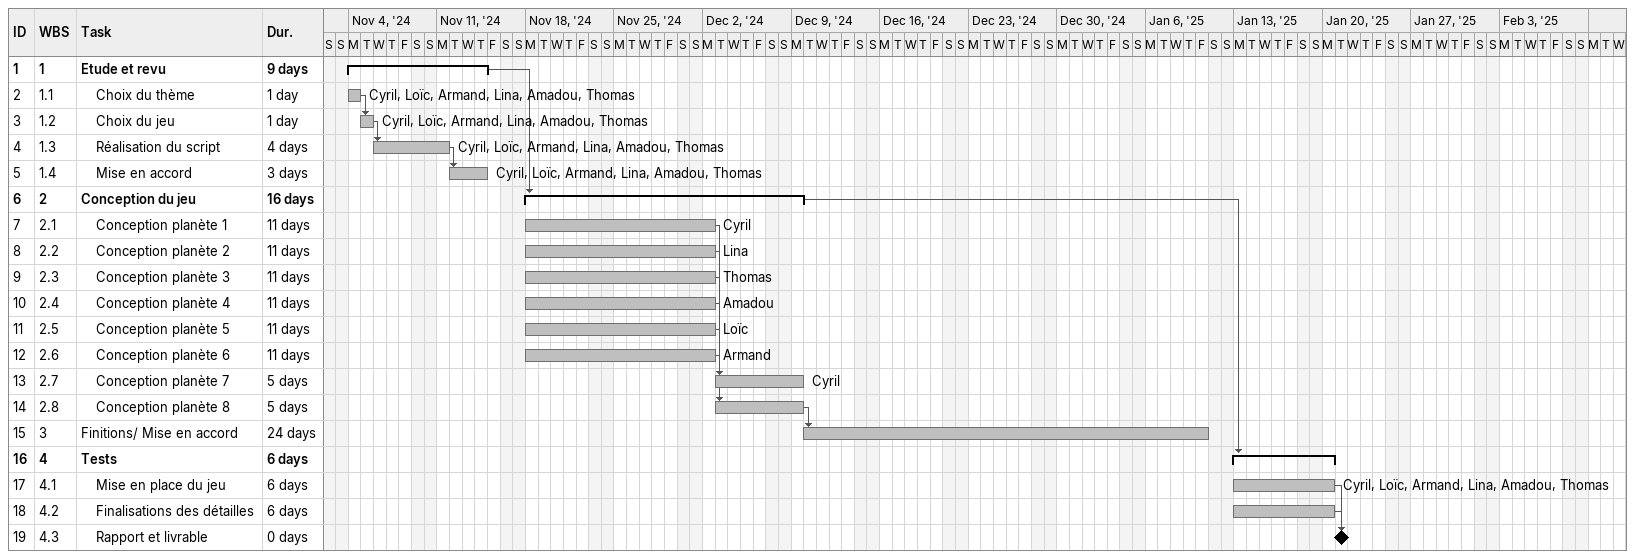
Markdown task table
| ID | WBS | Task | Duration | Start | Finish | Predecessors | Resources |
|---|---|---|---|---|---|---|---|
| 1 | 1 | **Etude et revu** | 9d | 2024-11-04 | 2024-11-14 |  |  |
| 2 | 1.1 | Choix du thème | 1d | 2024-11-04 | 2024-11-04 |  | Cyril, Loïc, Armand, Lina, Amadou, Thomas |
| 3 | 1.2 | Choix du jeu | 1d | 2024-11-05 | 2024-11-05 | 2 | Cyril, Loïc, Armand, Lina, Amadou, Thomas |
| 4 | 1.3 | Réalisation du script | 4d | 2024-11-06 | 2024-11-11 | 3 | Cyril, Loïc, Armand, Lina, Amadou, Thomas |
| 5 | 1.4 | Mise en accord | 3d | 2024-11-12 | 2024-11-14 | 4 | Cyril, Loïc, Armand, Lina, Amadou, Thomas |
| 6 | 2 | **Conception du jeu** | 16d | 2024-11-18 | 2024-12-09 | 1 |  |
| 7 | 2.1 | Conception planète 1 | 11d | 2024-11-18 | 2024-12-02 |  | Cyril |
| 8 | 2.2 | Conception planète 2 | 11d | 2024-11-18 | 2024-12-02 |  | Lina |
| 9 | 2.3 | Conception planète 3 | 11d | 2024-11-18 | 2024-12-02 |  | Thomas |
| 10 | 2.4 | Conception planète 4 | 11d | 2024-11-18 | 2024-12-02 |  | Amadou |
| 11 | 2.5 | Conception planète 5 | 11d | 2024-11-18 | 2024-12-02 |  | Loïc |
| 12 | 2.6 | Conception planète 6 | 11d | 2024-11-18 | 2024-12-02 |  | Armand |
| 13 | 2.7 | Conception planète 7 | 5d | 2024-12-03 | 2024-12-09 | 7, 8, 9, 10, 11, 12 | Cyril |
| 14 | 2.8 | Conception planète 8 | 5d | 2024-12-03 | 2024-12-09 | 7, 8, 9, 10, 11, 12 |  |
| 15 | 3 | Finitions/ Mise en accord | 24d | 2024-12-10 | 2025-01-10 | 14 |  |
| 16 | 4 | **Tests** | 6d | 2025-01-13 | 2025-01-20 | 6 |  |
| 17 | 4.1 | Mise en place du jeu | 6d | 2025-01-13 | 2025-01-20 |  | Cyril, Loïc, Armand, Lina, Amadou, Thomas |
| 18 | 4.2 | Finalisations des détailles | 6d | 2025-01-13 | 2025-01-20 |  |  |
| 19 | 4.3 | Rapport et livrable | 0d | 2025-01-21 | 2025-01-21 | 17, 18 |  |
